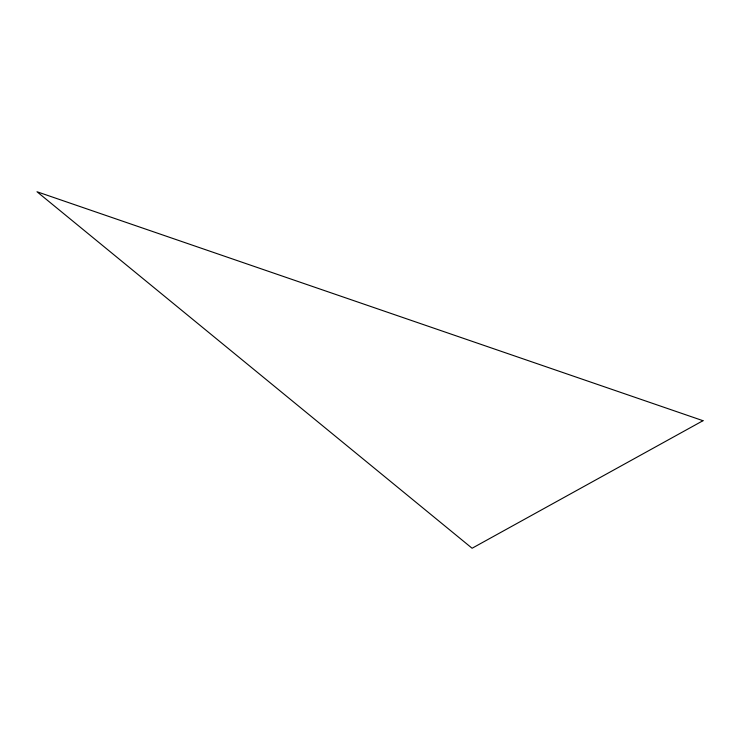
<?xml version="1.0" encoding="UTF-8"?>
<svg xmlns="http://www.w3.org/2000/svg" width="740" height="740" viewBox="0 0 740 740"><rect width="100%" height="100%" fill="white"/><g stroke="black" fill="none" stroke-linecap="round" stroke-linejoin="round"><path stroke-width="1.11" d="M703 420.699L472.092 548.248L37 191.753L703 420.699"/></g></svg>
